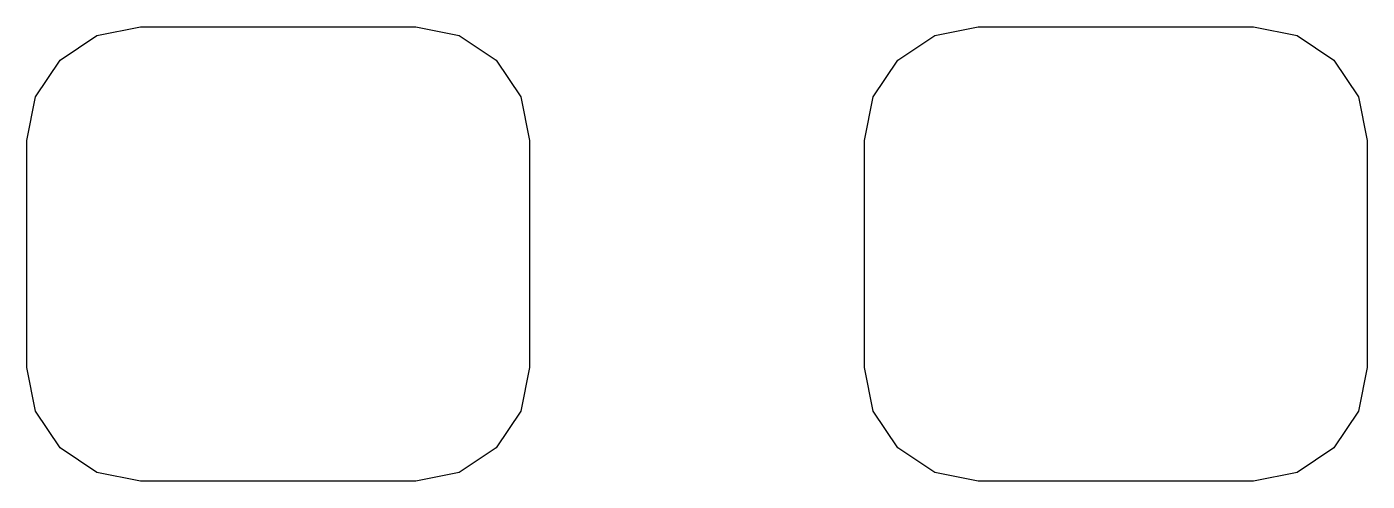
# Model space of a CAD drawing. Extents: x 120.4 to 207.5, y -137.4 to -48.3.
# Drawn here: x 142.364 to 145.164, y -106.393 to -105.443 of the extents above; entities that cross this region are included whole.
import ezdxf

# ---------------------------------------------------------------- set-up
doc = ezdxf.new("R2010")
doc.units = 0
doc.layers.add('BLACK', color=7, linetype='CONTINUOUS')

msp = doc.modelspace()

# ---------------------------------------------------------------- linework, layer by layer
at = {"layer": 'BLACK', "linetype": 'CONTINUOUS'}
for p, q in [((142.510613, -105.461079), (142.6015, -105.443)), ((142.6015, -105.443), (143.1765, -105.443)), ((143.1765, -105.443), (143.267387, -105.461079)), ((144.260613, -105.461079), (144.3515, -105.443)), ((144.3515, -105.443), (144.9265, -105.443)), ((144.9265, -105.443), (145.017387, -105.461079)), ((142.433562, -105.512562), (142.510613, -105.461079)), ((143.267387, -105.461079), (143.344438, -105.512562)), ((144.183562, -105.512562), (144.260613, -105.461079)), ((145.017387, -105.461079), (145.094438, -105.512562)), ((142.382079, -105.589613), (142.433562, -105.512562)), ((143.344438, -105.512562), (143.395921, -105.589613)), ((144.132079, -105.589613), (144.183562, -105.512562)), ((145.094438, -105.512562), (145.145921, -105.589613)), ((142.364, -105.6805), (142.382079, -105.589613)), ((143.395921, -105.589613), (143.414, -105.6805)), ((144.114, -105.6805), (144.132079, -105.589613)), ((145.145921, -105.589613), (145.164, -105.6805)), ((142.364, -106.1555), (142.364, -105.6805)), ((143.414, -105.6805), (143.414, -106.1555)), ((144.114, -106.1555), (144.114, -105.6805)), ((145.164, -105.6805), (145.164, -106.1555)), ((142.382079, -106.246387), (142.364, -106.1555)), ((143.414, -106.1555), (143.395921, -106.246387)), ((144.132079, -106.246387), (144.114, -106.1555)), ((145.164, -106.1555), (145.145921, -106.246387)), ((142.433562, -106.323438), (142.382079, -106.246387)), ((143.395921, -106.246387), (143.344438, -106.323438)), ((144.183562, -106.323438), (144.132079, -106.246387)), ((145.145921, -106.246387), (145.094438, -106.323438)), ((142.510613, -106.374921), (142.433562, -106.323438)), ((143.344438, -106.323438), (143.267387, -106.374921)), ((144.260613, -106.374921), (144.183562, -106.323438)), ((145.094438, -106.323438), (145.017387, -106.374921)), ((142.6015, -106.393), (142.510613, -106.374921)), ((143.1765, -106.393), (142.6015, -106.393)), ((143.267387, -106.374921), (143.1765, -106.393)), ((144.3515, -106.393), (144.260613, -106.374921)), ((144.9265, -106.393), (144.3515, -106.393)), ((145.017387, -106.374921), (144.9265, -106.393))]:
    msp.add_line(p, q, dxfattribs=at)

doc.saveas('drawing.dxf')
